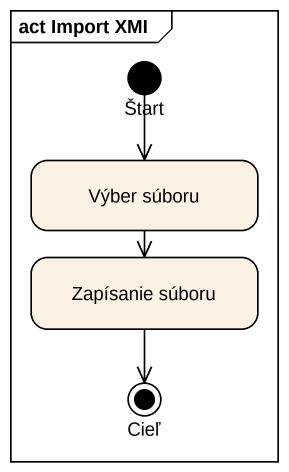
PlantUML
@startuml
mainframe act Import XMI
hide empty description
state Štart <<start>>
state "Výber súboru" as Výber_súboru
state "Zapísanie súboru" as Zapísanie_súboru
state Cieľ <<end>>
Štart --> Výber_súboru
Výber_súboru --> Zapísanie_súboru
Zapísanie_súboru --> Cieľ
@enduml
